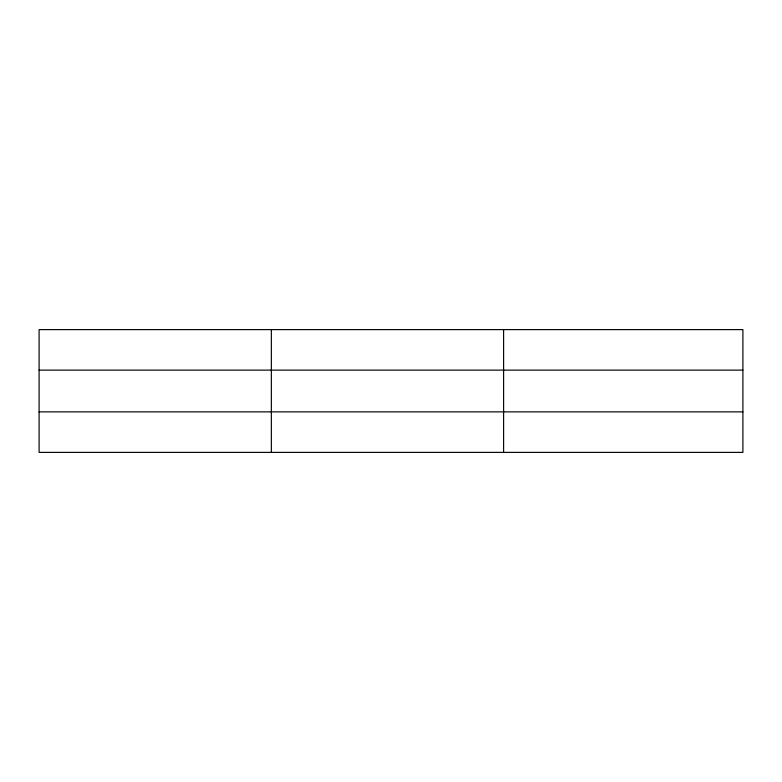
<?xml version="1.0" encoding="UTF-8"?>
<svg xmlns="http://www.w3.org/2000/svg" width="782" height="782" viewBox="0 0 782 782"><rect width="100%" height="100%" fill="white"/><g stroke="black" fill="none" stroke-linecap="round" stroke-linejoin="round"><path stroke-width="1.17" d="M271.354 452.387L271.354 329.613M503.608 452.387L503.608 329.613M742.9 411.87L742.9 452.387L39.1 452.387L39.1 329.613L742.9 329.613L742.9 411.87L39.1 411.87M39.1 370.13L742.9 370.13"/></g></svg>
